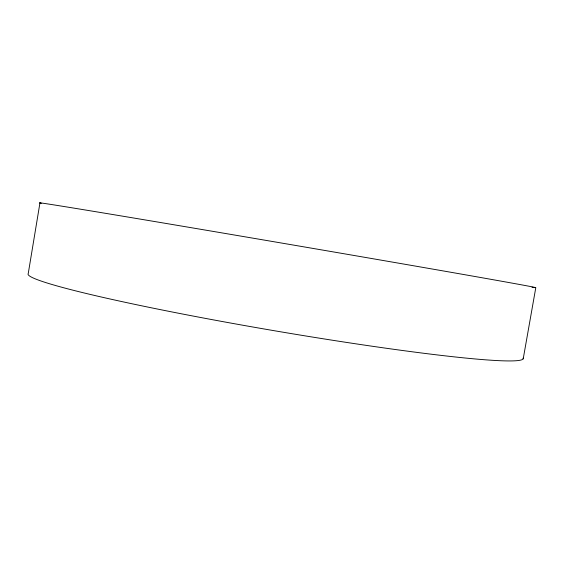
<?xml version="1.0" encoding="UTF-8"?>
<svg xmlns="http://www.w3.org/2000/svg" width="564" height="564" viewBox="0 0 564 564"><rect width="100%" height="100%" fill="white"/><g stroke="black" fill="none" stroke-linecap="round" stroke-linejoin="round"><path stroke-width="0.85" d="M39.945 202.934L28.242 273.582A251.149 14.445 9.7 0 0 276.614 331.117A251.149 14.445 9.7 0 0 523.096 358.119M523.202 358.887L535.8 287.64M41.327 203.28A251.537 1.142 9.7 0 1 288.366 244.205A251.537 1.142 9.7 0 1 534.277 287.513M533.248 287.379A251.537 1.142 9.7 0 1 532 287.203"/></g></svg>
